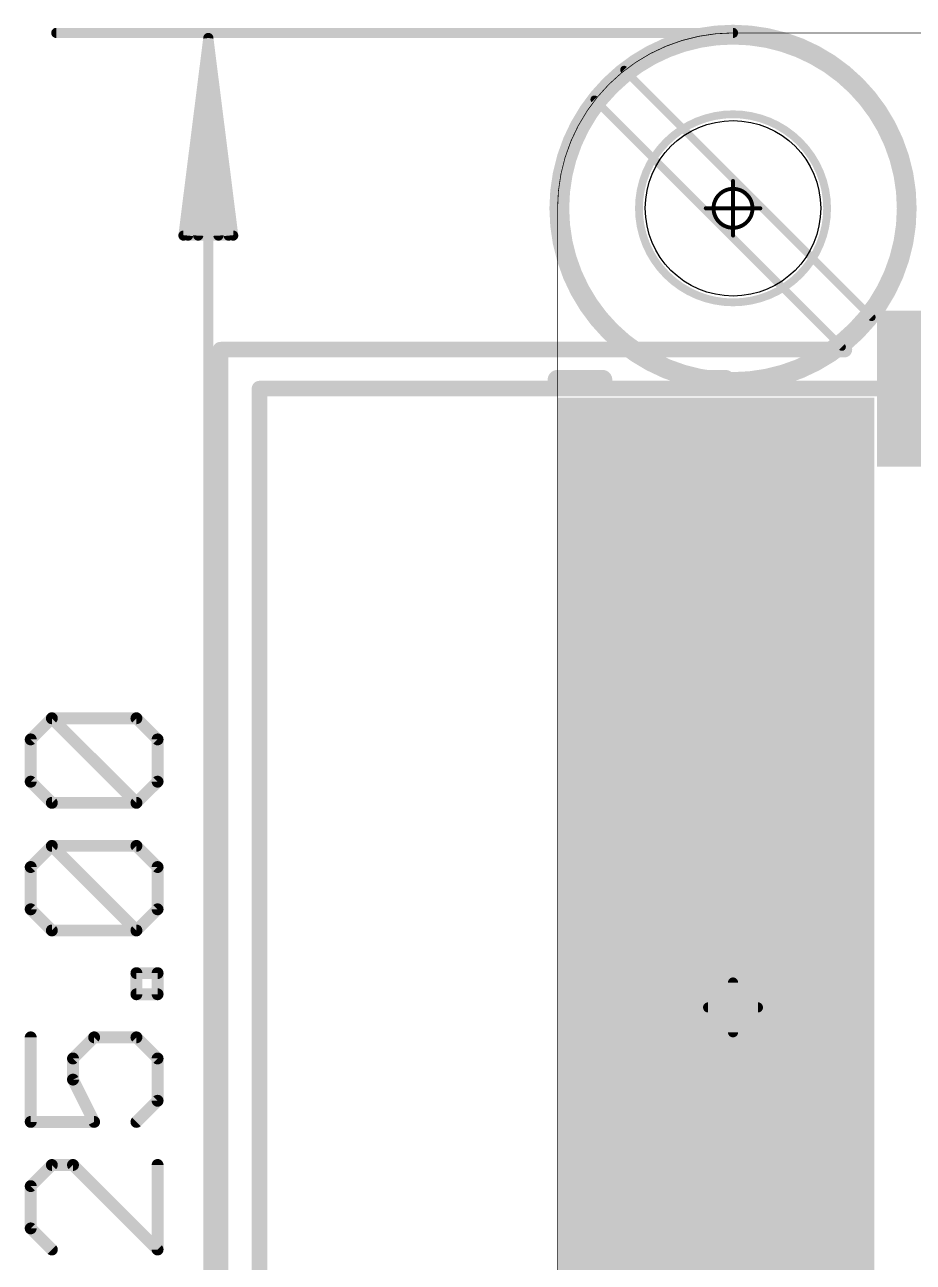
# Model space of a CAD drawing. Extents: x -6.8 to 69.2, y -5 to 26.2.
# Drawn here: x -6.83 to 4.56, y 9.23 to 25.1 of the extents above; entities that cross this region are included whole.
import ezdxf

# ---------------------------------------------------------------- set-up
doc = ezdxf.new("R2010")
doc.units = 0
for name, color, linetype in [('1', 22, 'CONTINUOUS'), ('20', 7, 'CONTINUOUS'), ('21', 253, 'CONTINUOUS'), ('23', 7, 'CONTINUOUS'), ('39', 22, 'CONTINUOUS'), ('41', 22, 'CONTINUOUS'), ('42', 175, 'CONTINUOUS'), ('48', 253, 'CONTINUOUS'), ('51', 253, 'CONTINUOUS')]:
    doc.layers.add(name, color=color, linetype=linetype)

# ---------------------------------------------------------------- blocks, each defined once
blk = doc.blocks.new('RECT')
blk.add_solid([(-0.5, -0.5), (0.5, -0.5), (-0.5, 0.5), (0.5, 0.5)])

msp = doc.modelspace()

# ---------------------------------------------------------------- linework, layer by layer
at = {"layer": '20'}
for points, const_width in [([(2.25, 25, 0.4142), (0, 22.75)], 0.01), ([(2.25, 25.0025, 1), (2.25, 24.9975)], 0.005), ([(2.25, 24.9975, 1), (2.25, 25.0025)], 0.005), ([(2.25, 21.5435, 1), (2.25, 23.9565, 1), (2.25, 21.5435)], 0.1), ([(0.0025, 22.75, 1), (-0.0025, 22.75)], 0.005), ([(-0.0025, 22.75, 1), (0.0025, 22.75)], 0.005)]:
    msp.add_lwpolyline(points, format="xyb", dxfattribs=dict(at, const_width=const_width))
at = {"layer": '20', "const_width": 0.01}
for points in [[(2.25, 25), (65.5, 25)], [(0, 2.25), (0, 22.75)]]:
    msp.add_lwpolyline(points, dxfattribs=at)
at = {"layer": '20'}
msp.add_circle((2.25, 22.75), 1.125, dxfattribs=at)
at = {"layer": '21', "const_width": 0.2}
for points in [[(-4.3219, 3.9374), (-4.3219, 20.9374)], [(-4.3219, 20.9374), (3.6781, 20.9374)]]:
    msp.add_lwpolyline(points, dxfattribs=at)
at = {"layer": '21', "const_width": 0.1}
for points in [[(-4.2719, 20.9374, 1), (-4.3719, 20.9374)], [(-4.3219, 20.9874, 1), (-4.3219, 20.8874)], [(3.6781, 20.8874, 1), (3.6781, 20.9874)]]:
    msp.add_lwpolyline(points, format="xyb", dxfattribs=at)
at = {"layer": '23'}
msp.add_point((2.25, 22.75), dxfattribs=at)
at = {"layer": '39'}
for points, const_width in [([(2.25, 22.5, 1), (2.25, 23, 1), (2.25, 22.5)], 0.05), ([(2.2625, 23.1, 1), (2.2375, 23.1)], 0.025), ([(1.9, 22.7625, 1), (1.9, 22.7375)], 0.025), ([(2.6, 22.7375, 1), (2.6, 22.7625)], 0.025), ([(2.2375, 22.4, 1), (2.2625, 22.4)], 0.025)]:
    msp.add_lwpolyline(points, format="xyb", dxfattribs=dict(at, const_width=const_width))
at = {"layer": '39', "const_width": 0.05}
for points in [[(2.25, 22.4), (2.25, 23.1)], [(2.6, 22.75), (1.9, 22.75)]]:
    msp.add_lwpolyline(points, dxfattribs=at)
at = {"layer": '41'}
for points, const_width in [([(2.25, 20.5223, 1), (2.25, 24.9777, 1), (2.25, 20.5223)], 0.254), ([(0, 20.6135, 1), (0, 20.4865)], 0.127), ([(0.575, 20.4865, 1), (0.575, 20.6135)], 0.127), ([(1.575, 20.6135, 1), (1.575, 20.4865)], 0.127), ([(2.15, 20.4865, 1), (2.15, 20.6135)], 0.127)]:
    msp.add_lwpolyline(points, format="xyb", dxfattribs=dict(at, const_width=const_width))
at = {"layer": '41', "const_width": 0.254}
for points in [[(0.575, 20.55), (0, 20.55)], [(2.15, 20.55), (1.575, 20.55)]]:
    msp.add_lwpolyline(points, dxfattribs=at)
at = {"layer": '42'}
for points, const_width in [([(2.25, 20.5223, 1), (2.25, 24.9777, 1), (2.25, 20.5223)], 0.254), ([(0, 20.6135, 1), (0, 20.4865)], 0.127), ([(0.575, 20.4865, 1), (0.575, 20.6135)], 0.127), ([(1.575, 20.6135, 1), (1.575, 20.4865)], 0.127), ([(2.15, 20.4865, 1), (2.15, 20.6135)], 0.127)]:
    msp.add_lwpolyline(points, format="xyb", dxfattribs=dict(at, const_width=const_width))
at = {"layer": '42', "const_width": 0.254}
for points in [[(0, 20.55), (0.575, 20.55)], [(1.575, 20.55), (2.15, 20.55)]]:
    msp.add_lwpolyline(points, dxfattribs=at)
at = {"layer": '48'}
for points, const_width in [([(2.25, 25), (-6.4283, 25)], 0.13), ([(-4.4783, 24.935), (-4.7976, 22.4)], 0.13), ([(-4.4783, 24.935), (-4.7383, 22.4)], 0.13), ([(-4.4783, 24.935), (-4.6083, 22.4)], 0.13), ([(-4.4783, 24.935), (-4.4783, 0.065)], 0.13), ([(-4.1591, 22.4), (-4.4783, 24.935)], 0.13), ([(-4.3483, 22.4), (-4.4783, 24.935)], 0.13), ([(-4.2183, 22.4), (-4.4783, 24.935)], 0.13), ([(-4.7976, 22.4), (-4.1591, 22.4)], 0.13), ([(-3.8219, 4.4374), (-3.8219, 20.4374)], 0.2), ([(-3.8219, 20.4374), (20.1781, 20.4374)], 0.2), ([(-6.756, 15.9377), (-6.4849, 16.2088)], 0.1524), ([(-6.4849, 16.2088), (-5.4002, 16.2088)], 0.1524), ([(-5.4002, 15.1242), (-6.4849, 16.2088)], 0.1524), ([(-5.4002, 16.2088), (-5.129, 15.9377)], 0.1524), ([(-6.756, 15.3953), (-6.756, 15.9377)], 0.1524), ([(-5.129, 15.9377), (-5.129, 15.3953)], 0.1524), ([(-6.4849, 15.1242), (-6.756, 15.3953)], 0.1524), ([(-5.129, 15.3953), (-5.4002, 15.1242)], 0.1524), ([(-5.4002, 15.1242), (-6.4849, 15.1242)], 0.1524), ([(-6.756, 14.3005), (-6.4849, 14.5717)], 0.1524), ([(-6.4849, 14.5717), (-5.4002, 14.5717)], 0.1524), ([(-5.4002, 13.487), (-6.4849, 14.5717)], 0.1524), ([(-5.4002, 14.5717), (-5.129, 14.3005)], 0.1524), ([(-6.756, 13.7582), (-6.756, 14.3005)], 0.1524), ([(-5.129, 14.3005), (-5.129, 13.7582)], 0.1524), ([(-6.4849, 13.487), (-6.756, 13.7582)], 0.1524), ([(-5.129, 13.7582), (-5.4002, 13.487)], 0.1524), ([(-5.4002, 13.487), (-6.4849, 13.487)], 0.1524), ([(-5.4002, 12.6684), (-5.4002, 12.9396)], 0.1524), ([(-5.4002, 12.9396), (-5.129, 12.9396)], 0.1524), ([(-5.129, 12.9396), (-5.129, 12.6684)], 0.1524), ([(2.25, 12.1808), (2.25, 12.8192)], 0.13), ([(-5.129, 12.6684), (-5.4002, 12.6684)], 0.1524), ([(1.9308, 12.5), (2.5692, 12.5)], 0.13), ([(-6.756, 12.1159), (-6.756, 11.0313)], 0.1524), ([(-6.2137, 11.8448), (-5.9425, 12.1159)], 0.1524), ([(-5.9425, 12.1159), (-5.4002, 12.1159)], 0.1524), ([(-5.4002, 12.1159), (-5.129, 11.8448)], 0.1524), ([(-6.2137, 11.5736), (-6.2137, 11.8448)], 0.1524), ([(-5.129, 11.8448), (-5.129, 11.3024)], 0.1524), ([(-5.9425, 11.0313), (-6.2137, 11.5736)], 0.1524), ([(-5.129, 11.3024), (-5.4002, 11.0313)], 0.1524), ([(-6.756, 11.0313), (-5.9425, 11.0313)], 0.1524), ([(-6.4849, 10.4788), (-6.756, 10.2076)], 0.1524), ([(-6.2137, 10.4788), (-6.4849, 10.4788)], 0.1524), ([(-5.129, 9.3941), (-6.2137, 10.4788)], 0.1524), ([(-5.129, 10.4788), (-5.129, 9.3941)], 0.1524), ([(-6.756, 10.2076), (-6.756, 9.6653)], 0.1524), ([(-6.756, 9.6653), (-6.4849, 9.3941)], 0.1524)]:
    msp.add_lwpolyline(points, dxfattribs=dict(at, const_width=const_width))
for points, const_width in [([(-6.4283, 25.0325, 1), (-6.4283, 24.9675)], 0.065), ([(-4.4461, 24.9391, 1), (-4.5106, 24.9309)], 0.065), ([(-4.446, 24.9383, 1), (-4.5107, 24.9317)], 0.065), ([(-4.4458, 24.935, 1), (-4.5108, 24.935)], 0.065), ([(-4.4459, 24.9333, 1), (-4.5108, 24.9367)], 0.065), ([(-4.4459, 24.9367, 1), (-4.5108, 24.9333)], 0.065), ([(-4.446, 24.9317, 1), (-4.5107, 24.9383)], 0.065), ([(-4.4461, 24.9309, 1), (-4.5106, 24.9391)], 0.065), ([(2.25, 24.9675, 1), (2.25, 25.0325)], 0.065), ([(-4.7976, 22.4325, 1), (-4.7976, 22.3675)], 0.065), ([(-4.8298, 22.4041, 1), (-4.7653, 22.3959)], 0.065), ([(-4.7707, 22.4033, 1), (-4.706, 22.3967)], 0.065), ([(-4.6408, 22.4017, 1), (-4.5759, 22.3983)], 0.065), ([(-4.3808, 22.3983, 1), (-4.3159, 22.4017)], 0.065), ([(-4.2507, 22.3967, 1), (-4.186, 22.4033)], 0.065), ([(-4.1914, 22.3959, 1), (-4.1269, 22.4041)], 0.065), ([(-4.1591, 22.3675, 1), (-4.1591, 22.4325)], 0.065), ([(-3.7719, 20.4374, 1), (-3.8719, 20.4374)], 0.1), ([(-3.8219, 20.4874, 1), (-3.8219, 20.3874)], 0.1), ([(-6.4579, 16.2358, 1), (-6.5118, 16.1819)], 0.0762), ([(-6.4849, 16.2469, 1), (-6.4849, 16.1707)], 0.0762), ([(-6.4579, 16.1819, 1), (-6.5118, 16.2358)], 0.0762), ([(-5.3733, 16.2358, 1), (-5.4272, 16.1819)], 0.0762), ([(-5.4002, 16.1707, 1), (-5.4002, 16.2469)], 0.0762), ([(-6.783, 15.9646, 1), (-6.7291, 15.9107)], 0.0762), ([(-6.7179, 15.9377, 1), (-6.7941, 15.9377)], 0.0762), ([(-5.0909, 15.9377, 1), (-5.1671, 15.9377)], 0.0762), ([(-5.156, 15.9107, 1), (-5.1021, 15.9646)], 0.0762), ([(-6.7291, 15.4223, 1), (-6.783, 15.3684)], 0.0762), ([(-6.7941, 15.3953, 1), (-6.7179, 15.3953)], 0.0762), ([(-5.1671, 15.3953, 1), (-5.0909, 15.3953)], 0.0762), ([(-5.1021, 15.3684, 1), (-5.156, 15.4223)], 0.0762), ([(-6.4849, 15.1623, 1), (-6.4849, 15.0861)], 0.0762), ([(-6.5118, 15.0972, 1), (-6.4579, 15.1511)], 0.0762), ([(-5.4272, 15.1511, 1), (-5.3733, 15.0972)], 0.0762), ([(-5.4272, 15.0972, 1), (-5.3733, 15.1511)], 0.0762), ([(-5.4002, 15.0861, 1), (-5.4002, 15.1623)], 0.0762), ([(-6.4849, 14.6098, 1), (-6.4849, 14.5336)], 0.0762), ([(-6.4579, 14.5986, 1), (-6.5118, 14.5447)], 0.0762), ([(-6.4579, 14.5447, 1), (-6.5118, 14.5986)], 0.0762), ([(-5.3733, 14.5986, 1), (-5.4272, 14.5447)], 0.0762), ([(-5.4002, 14.5336, 1), (-5.4002, 14.6098)], 0.0762), ([(-6.783, 14.3275, 1), (-6.7291, 14.2736)], 0.0762), ([(-6.7179, 14.3005, 1), (-6.7941, 14.3005)], 0.0762), ([(-5.0909, 14.3005, 1), (-5.1671, 14.3005)], 0.0762), ([(-5.156, 14.2736, 1), (-5.1021, 14.3275)], 0.0762), ([(-6.7291, 13.7851, 1), (-6.783, 13.7312)], 0.0762), ([(-5.1021, 13.7312, 1), (-5.156, 13.7851)], 0.0762), ([(-6.7941, 13.7582, 1), (-6.7179, 13.7582)], 0.0762), ([(-5.1671, 13.7582, 1), (-5.0909, 13.7582)], 0.0762), ([(-6.4849, 13.5251, 1), (-6.4849, 13.4489)], 0.0762), ([(-6.5118, 13.4601, 1), (-6.4579, 13.514)], 0.0762), ([(-5.4272, 13.514, 1), (-5.3733, 13.4601)], 0.0762), ([(-5.4272, 13.4601, 1), (-5.3733, 13.514)], 0.0762), ([(-5.4002, 13.4489, 1), (-5.4002, 13.5251)], 0.0762), ([(-5.3621, 12.9396, 1), (-5.4383, 12.9396)], 0.0762), ([(-5.4002, 12.9777, 1), (-5.4002, 12.9015)], 0.0762), ([(-5.0909, 12.9396, 1), (-5.1671, 12.9396)], 0.0762), ([(-5.129, 12.9015, 1), (-5.129, 12.9777)], 0.0762), ([(2.2825, 12.8192, 1), (2.2175, 12.8192)], 0.065), ([(-5.4002, 12.7065, 1), (-5.4002, 12.6303)], 0.0762), ([(-5.4383, 12.6684, 1), (-5.3621, 12.6684)], 0.0762), ([(-5.1671, 12.6684, 1), (-5.0909, 12.6684)], 0.0762), ([(-5.129, 12.6303, 1), (-5.129, 12.7065)], 0.0762), ([(1.9308, 12.5325, 1), (1.9308, 12.4675)], 0.065), ([(2.5692, 12.4675, 1), (2.5692, 12.5325)], 0.065), ([(-6.7179, 12.1159, 1), (-6.7941, 12.1159)], 0.0762), ([(-5.9425, 12.154, 1), (-5.9425, 12.0778)], 0.0762), ([(-5.9156, 12.089, 1), (-5.9695, 12.1429)], 0.0762), ([(-5.3733, 12.1429, 1), (-5.4272, 12.089)], 0.0762), ([(-5.4002, 12.0778, 1), (-5.4002, 12.154)], 0.0762), ([(2.2175, 12.1808, 1), (2.2825, 12.1808)], 0.065), ([(-6.1756, 11.8448, 1), (-6.2518, 11.8448)], 0.0762), ([(-6.2406, 11.8717, 1), (-6.1868, 11.8178)], 0.0762), ([(-5.0909, 11.8448, 1), (-5.1671, 11.8448)], 0.0762), ([(-5.156, 11.8178, 1), (-5.1021, 11.8717)], 0.0762), ([(-6.1796, 11.5907, 1), (-6.2478, 11.5566)], 0.0762), ([(-6.2518, 11.5736, 1), (-6.1756, 11.5736)], 0.0762), ([(-5.1671, 11.3024, 1), (-5.0909, 11.3024)], 0.0762), ([(-5.1021, 11.2755, 1), (-5.156, 11.3294)], 0.0762), ([(-6.756, 11.0694, 1), (-6.756, 10.9932)], 0.0762), ([(-6.7941, 11.0313, 1), (-6.7179, 11.0313)], 0.0762), ([(-5.9766, 11.0142, 1), (-5.9085, 11.0483)], 0.0762), ([(-5.9425, 10.9932, 1), (-5.9425, 11.0694)], 0.0762), ([(-5.4272, 11.0582, 1), (-5.3733, 11.0043)], 0.0762), ([(-6.4849, 10.5169, 1), (-6.4849, 10.4407)], 0.0762), ([(-6.4579, 10.4518, 1), (-6.5118, 10.5057)], 0.0762), ([(-6.1868, 10.5057, 1), (-6.2406, 10.4518)], 0.0762), ([(-6.2137, 10.4407, 1), (-6.2137, 10.5169)], 0.0762), ([(-5.0909, 10.4788, 1), (-5.1671, 10.4788)], 0.0762), ([(-6.783, 10.2346, 1), (-6.7291, 10.1807)], 0.0762), ([(-6.7179, 10.2076, 1), (-6.7941, 10.2076)], 0.0762), ([(-6.7291, 9.6922, 1), (-6.783, 9.6383)], 0.0762), ([(-6.7941, 9.6653, 1), (-6.7179, 9.6653)], 0.0762), ([(-6.5118, 9.3672, 1), (-6.4579, 9.4211)], 0.0762), ([(-5.1671, 9.3941, 1), (-5.0909, 9.3941)], 0.0762), ([(-5.156, 9.3672, 1), (-5.1021, 9.4211)], 0.0762)]:
    msp.add_lwpolyline(points, format="xyb", dxfattribs=dict(at, const_width=const_width))
at = {"layer": '51'}
for points, const_width in [([(2.25, 20.5, 1), (2.25, 25, 1), (2.25, 20.5)], 0.1), ([(0.8707, 24.5457, 1), (0.8353, 24.5103)], 0.05), ([(0.8707, 24.5457, 1), (0.8353, 24.5103)], 0.05), ([(0.4897, 24.1647, 1), (0.4543, 24.1293)], 0.05), ([(0.4897, 24.1647, 1), (0.4543, 24.1293)], 0.05), ([(4.0103, 21.3353, 1), (4.0457, 21.3707)], 0.05), ([(4.0103, 21.3353, 1), (4.0457, 21.3707)], 0.05), ([(3.6293, 20.9543, 1), (3.6647, 20.9897)], 0.05), ([(3.6293, 20.9543, 1), (3.6647, 20.9897)], 0.05)]:
    msp.add_lwpolyline(points, format="xyb", dxfattribs=dict(at, const_width=const_width))
at = {"layer": '51', "const_width": 0.1}
for points in [[(4.028, 21.353), (0.853, 24.528)], [(4.028, 21.353), (0.853, 24.528)], [(3.647, 20.972), (0.472, 24.147)], [(3.647, 20.972), (0.472, 24.147)]]:
    msp.add_lwpolyline(points, dxfattribs=at)

# ---------------------------------------------------------------- block references
at = {"layer": '1', "xscale": 2, "yscale": 1.2, "rotation": 90}
msp.add_blockref('RECT', (4.6981, 20.4374), dxfattribs=at)
at = {"layer": '41', "xscale": 4.064, "yscale": 16.002}
msp.add_blockref('RECT', (2.032, 12.319), dxfattribs=at)
at = {"layer": '42', "xscale": 4.064, "yscale": 16.002}
msp.add_blockref('RECT', (2.032, 12.319), dxfattribs=at)

doc.saveas('drawing.dxf')
